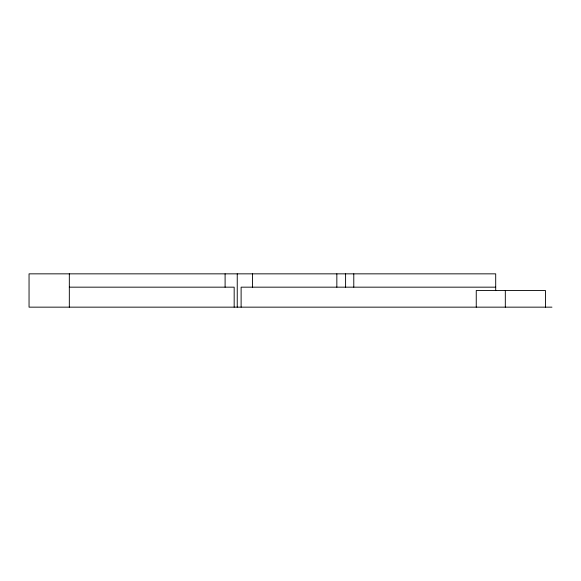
<?xml version="1.0" encoding="UTF-8"?>
<svg xmlns="http://www.w3.org/2000/svg" width="581" height="581" viewBox="0 0 581 581"><rect width="100%" height="100%" fill="white"/><g stroke="black" fill="none" stroke-linecap="round" stroke-linejoin="round"><path stroke-width="0.87" d="M69.328 287.167L234.172 287.167L234.172 307.153M495.702 287.167L241.115 287.167L241.115 307.153M551.95 307.153L29.05 307.153L29.05 273.847L495.702 273.847L495.702 290.645M545.45 307.153L545.45 290.5L476.253 290.5L476.253 307.153M505.317 290.5L505.317 307.153M353.785 273.847L353.785 287.167M345.593 273.847L345.593 287.167M336.842 273.847L336.842 287.167M252.561 273.847L252.561 287.167M237.244 273.847L237.244 307.153M225.101 273.847L225.101 287.167M69.328 273.847L69.328 307.153"/></g></svg>
